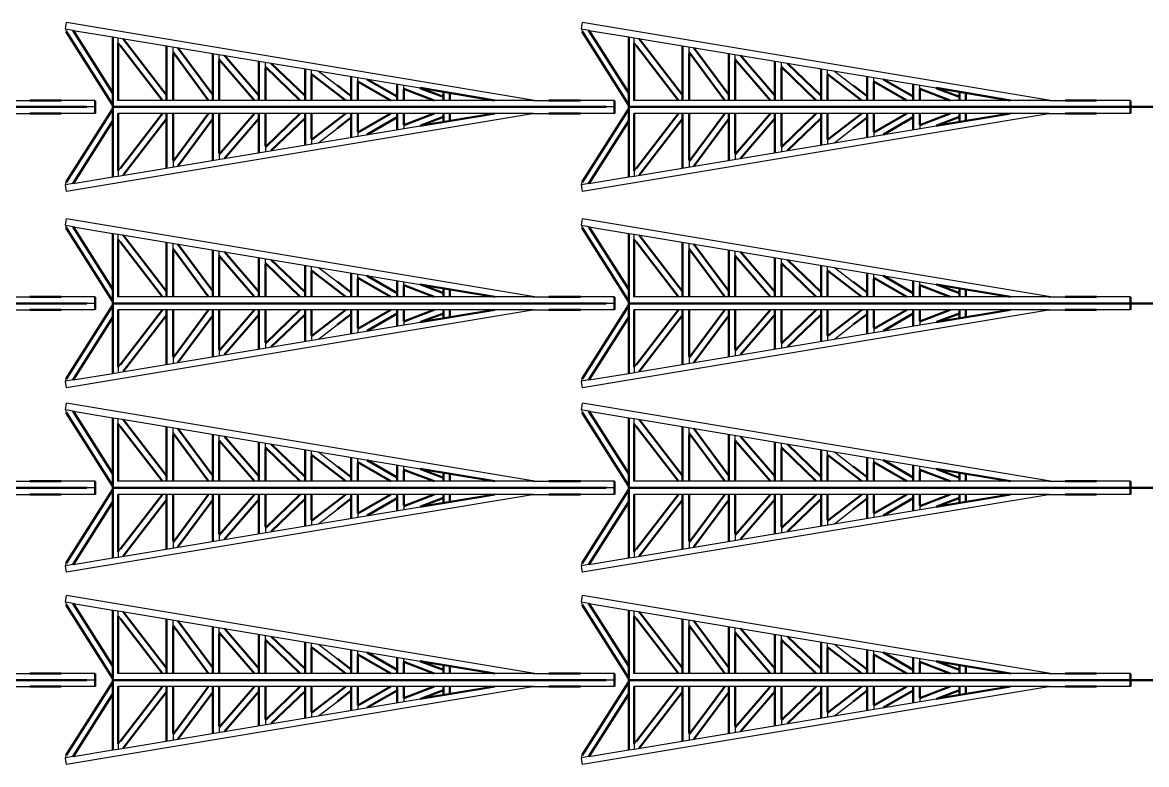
# Model space of a CAD drawing. Header units: centimetres. Extents: x 101 to 201, y 97 to 167.
# Drawn here: x 123.1 to 134.88, y 132.76 to 140.54 of the extents above; entities that cross this region are included whole.
import ezdxf

# ---------------------------------------------------------------- set-up
doc = ezdxf.new("R2010")
doc.units = ezdxf.units.CM
doc.layers.add('corte', color=1, linetype='Continuous')
doc.layers.add('grabado', color=5, linetype='Continuous')

msp = doc.modelspace()

# ---------------------------------------------------------------- linework, layer by layer
at = {"layer": 'corte'}
for p, q in [((123.546, 140.47), (123.557, 140.538)), ((128.462, 139.721), (123.557, 140.538)), ((128.954, 140.47), (128.965, 140.538)), ((133.869, 139.721), (128.965, 140.538)), ((123.546, 140.47), (123.553, 140.442)), ((123.547, 140.468), (123.547, 140.468)), ((128.954, 140.47), (128.96, 140.442)), ((128.954, 140.468), (128.954, 140.468)), ((123.003, 139.721), (123.172, 139.721)), ((123.858, 139.721), (123.501, 139.721)), ((123.858, 139.718), (123.858, 139.721)), ((125.528, 139.721), (125.517, 139.721)), ((125.642, 139.721), (125.639, 139.721)), ((128.445, 139.721), (128.614, 139.721)), ((129.3, 139.721), (128.943, 139.721)), ((129.3, 139.718), (129.3, 139.721)), ((130.936, 139.721), (130.924, 139.721)), ((131.05, 139.721), (131.047, 139.721)), ((133.852, 139.721), (134.022, 139.721)), ((134.707, 139.721), (134.35, 139.721)), ((134.707, 139.718), (134.707, 139.721)), ((123.858, 139.652), (123.77, 139.652)), ((123.858, 139.655), (123.858, 139.649)), ((124.043, 139.67), (124.043, 139.675)), ((124.043, 139.634), (124.043, 139.629)), ((129.3, 139.652), (129.212, 139.652)), ((129.3, 139.655), (129.3, 139.649)), ((129.45, 139.67), (129.45, 139.675)), ((129.45, 139.634), (129.45, 139.629)), ((134.707, 139.652), (134.619, 139.652)), ((134.707, 139.655), (134.707, 139.649)), ((123.003, 139.583), (123.172, 139.583)), ((123.858, 139.583), (123.501, 139.583)), ((128.462, 139.583), (123.557, 138.766)), ((123.858, 139.586), (123.858, 139.583)), ((125.528, 139.583), (125.517, 139.583)), ((125.642, 139.583), (125.639, 139.583)), ((128.445, 139.583), (128.614, 139.583)), ((129.3, 139.583), (128.943, 139.583)), ((133.869, 139.583), (128.965, 138.766)), ((129.3, 139.586), (129.3, 139.583)), ((130.936, 139.583), (130.924, 139.583)), ((131.05, 139.583), (131.047, 139.583)), ((133.852, 139.583), (134.022, 139.583)), ((134.707, 139.583), (134.35, 139.583)), ((134.707, 139.586), (134.707, 139.583)), ((123.546, 138.834), (123.553, 138.862)), ((123.557, 138.766), (123.546, 138.834)), ((123.547, 138.836), (123.547, 138.836)), ((128.954, 138.834), (128.96, 138.862)), ((128.954, 138.836), (128.954, 138.836)), ((128.965, 138.766), (128.954, 138.834)), ((123.546, 138.411), (123.557, 138.479)), ((123.547, 138.409), (123.547, 138.409)), ((123.547, 138.409), (123.553, 138.383)), ((128.462, 137.662), (123.557, 138.479)), ((128.954, 138.411), (128.965, 138.479)), ((128.954, 138.409), (128.954, 138.409)), ((128.954, 138.409), (128.96, 138.383)), ((133.869, 137.662), (128.965, 138.479)), ((123.003, 137.662), (123.172, 137.662)), ((123.858, 137.662), (123.501, 137.662)), ((123.858, 137.593), (123.77, 137.593)), ((123.858, 137.659), (123.858, 137.662)), ((123.858, 137.596), (123.858, 137.59)), ((124.043, 137.611), (124.043, 137.616)), ((125.528, 137.662), (125.517, 137.662)), ((125.642, 137.662), (125.639, 137.662)), ((128.445, 137.662), (128.614, 137.662)), ((129.3, 137.662), (128.943, 137.662)), ((129.3, 137.593), (129.212, 137.593)), ((129.3, 137.659), (129.3, 137.662)), ((129.3, 137.596), (129.3, 137.59)), ((129.45, 137.611), (129.45, 137.616)), ((130.936, 137.662), (130.924, 137.662)), ((131.05, 137.662), (131.047, 137.662)), ((133.852, 137.662), (134.022, 137.662)), ((134.707, 137.662), (134.35, 137.662)), ((134.707, 137.593), (134.619, 137.593)), ((134.707, 137.659), (134.707, 137.662)), ((134.707, 137.596), (134.707, 137.59)), ((123.003, 137.525), (123.172, 137.525)), ((123.858, 137.525), (123.501, 137.525)), ((128.462, 137.525), (123.557, 136.707)), ((123.858, 137.527), (123.858, 137.525)), ((124.043, 137.575), (124.043, 137.57)), ((125.528, 137.525), (125.517, 137.525)), ((125.642, 137.525), (125.639, 137.525)), ((128.445, 137.525), (128.614, 137.525)), ((129.3, 137.525), (128.943, 137.525)), ((133.869, 137.525), (128.965, 136.707)), ((129.3, 137.527), (129.3, 137.525)), ((129.45, 137.575), (129.45, 137.57)), ((130.936, 137.525), (130.924, 137.525)), ((131.05, 137.525), (131.047, 137.525)), ((133.852, 137.525), (134.022, 137.525)), ((134.707, 137.525), (134.35, 137.525)), ((134.707, 137.527), (134.707, 137.525)), ((123.546, 136.775), (123.553, 136.803)), ((123.557, 136.707), (123.546, 136.775)), ((123.547, 136.777), (123.547, 136.777)), ((128.954, 136.775), (128.96, 136.803)), ((128.954, 136.777), (128.954, 136.777)), ((128.965, 136.707), (128.954, 136.775)), ((123.546, 136.477), (123.557, 136.545)), ((128.462, 135.727), (123.557, 136.545)), ((128.954, 136.477), (128.965, 136.545)), ((133.869, 135.727), (128.965, 136.545)), ((123.546, 136.477), (123.547, 136.475)), ((123.547, 136.475), (123.547, 136.475)), ((123.547, 136.475), (123.553, 136.448)), ((128.954, 136.477), (128.954, 136.475)), ((128.954, 136.475), (128.954, 136.475)), ((128.954, 136.475), (128.96, 136.448)), ((123.003, 135.727), (123.172, 135.727)), ((123.858, 135.727), (123.501, 135.727)), ((123.858, 135.724), (123.858, 135.727)), ((125.528, 135.727), (125.517, 135.727)), ((125.642, 135.727), (125.639, 135.727)), ((128.445, 135.727), (128.614, 135.727)), ((129.3, 135.727), (128.943, 135.727)), ((129.3, 135.724), (129.3, 135.727)), ((130.936, 135.727), (130.924, 135.727)), ((131.05, 135.727), (131.047, 135.727)), ((133.852, 135.727), (134.022, 135.727)), ((134.707, 135.727), (134.35, 135.727)), ((134.707, 135.724), (134.707, 135.727)), ((123.003, 135.59), (123.172, 135.59)), ((123.858, 135.59), (123.501, 135.59)), ((128.462, 135.59), (123.557, 134.773)), ((123.858, 135.659), (123.77, 135.659)), ((123.858, 135.662), (123.858, 135.656)), ((123.858, 135.593), (123.858, 135.59)), ((124.043, 135.677), (124.043, 135.682)), ((124.043, 135.641), (124.043, 135.636)), ((125.528, 135.59), (125.517, 135.59)), ((125.642, 135.59), (125.639, 135.59)), ((128.445, 135.59), (128.614, 135.59)), ((129.3, 135.59), (128.943, 135.59)), ((133.869, 135.59), (128.965, 134.773)), ((129.3, 135.659), (129.212, 135.659)), ((129.3, 135.662), (129.3, 135.656)), ((129.3, 135.593), (129.3, 135.59)), ((129.45, 135.677), (129.45, 135.682)), ((129.45, 135.641), (129.45, 135.636)), ((130.936, 135.59), (130.924, 135.59)), ((131.05, 135.59), (131.047, 135.59)), ((133.852, 135.59), (134.022, 135.59)), ((134.707, 135.59), (134.35, 135.59)), ((134.707, 135.659), (134.619, 135.659)), ((134.707, 135.662), (134.707, 135.656)), ((134.707, 135.593), (134.707, 135.59)), ((123.557, 134.773), (123.546, 134.84)), ((123.547, 134.842), (123.553, 134.869)), ((123.547, 134.842), (123.547, 134.842)), ((128.954, 134.842), (128.96, 134.869)), ((128.954, 134.842), (128.954, 134.842)), ((128.965, 134.773), (128.954, 134.84)), ((123.546, 134.462), (123.557, 134.529)), ((128.462, 133.712), (123.557, 134.529)), ((128.954, 134.462), (128.965, 134.529)), ((133.869, 133.712), (128.965, 134.529)), ((123.547, 134.46), (123.547, 134.46)), ((123.547, 134.46), (123.553, 134.433)), ((128.954, 134.46), (128.954, 134.46)), ((128.954, 134.46), (128.96, 134.433)), ((123.003, 133.712), (123.172, 133.712)), ((123.858, 133.712), (123.501, 133.712)), ((123.858, 133.709), (123.858, 133.712)), ((125.528, 133.712), (125.517, 133.712)), ((125.642, 133.712), (125.639, 133.712)), ((128.445, 133.712), (128.614, 133.712)), ((129.3, 133.712), (128.943, 133.712)), ((129.3, 133.709), (129.3, 133.712)), ((130.936, 133.712), (130.924, 133.712)), ((131.05, 133.712), (131.047, 133.712)), ((133.852, 133.712), (134.022, 133.712)), ((134.707, 133.712), (134.35, 133.712)), ((134.707, 133.709), (134.707, 133.712)), ((123.858, 133.643), (123.77, 133.643)), ((123.858, 133.646), (123.858, 133.641)), ((124.043, 133.661), (124.043, 133.667)), ((124.043, 133.625), (124.043, 133.62)), ((129.3, 133.643), (129.212, 133.643)), ((129.3, 133.646), (129.3, 133.641)), ((129.45, 133.661), (129.45, 133.667)), ((129.45, 133.625), (129.45, 133.62)), ((134.707, 133.643), (134.619, 133.643)), ((134.707, 133.646), (134.707, 133.641)), ((123.003, 133.575), (123.172, 133.575)), ((123.858, 133.575), (123.501, 133.575)), ((128.462, 133.575), (123.557, 132.757)), ((123.858, 133.578), (123.858, 133.575)), ((125.528, 133.575), (125.517, 133.575)), ((125.642, 133.575), (125.639, 133.575)), ((128.445, 133.575), (128.614, 133.575)), ((129.3, 133.575), (128.943, 133.575)), ((133.869, 133.575), (128.965, 132.757)), ((129.3, 133.578), (129.3, 133.575)), ((130.936, 133.575), (130.924, 133.575)), ((131.05, 133.575), (131.047, 133.575)), ((133.852, 133.575), (134.022, 133.575)), ((134.707, 133.575), (134.35, 133.575)), ((134.707, 133.578), (134.707, 133.575)), ((123.557, 132.757), (123.546, 132.825)), ((123.547, 132.827), (123.553, 132.854)), ((123.547, 132.827), (123.547, 132.827)), ((128.954, 132.827), (128.96, 132.854)), ((128.954, 132.827), (128.954, 132.827)), ((128.965, 132.757), (128.954, 132.825))]:
    msp.add_line(p, q, dxfattribs=at)
at = {"layer": 'corte', "lineweight": 50}
for p, q in [((123.553, 140.442), (124.043, 139.67)), ((128.96, 140.442), (129.45, 139.67)), ((123.172, 139.721), (123.501, 139.721)), ((123.858, 139.586), (123.858, 139.718)), ((128.614, 139.721), (128.943, 139.721)), ((129.3, 139.586), (129.3, 139.718)), ((134.022, 139.721), (134.35, 139.721)), ((134.707, 139.586), (134.707, 139.718)), ((118.601, 139.652), (123.77, 139.652)), ((123.553, 138.862), (124.043, 139.634)), ((124.043, 139.67), (124.043, 139.634)), ((124.043, 139.652), (129.212, 139.652)), ((128.96, 138.862), (129.45, 139.634)), ((129.45, 139.67), (129.45, 139.634)), ((129.45, 139.652), (135.642, 139.652)), ((123.172, 139.583), (123.501, 139.583)), ((128.614, 139.583), (128.943, 139.583)), ((134.022, 139.583), (134.35, 139.583)), ((123.553, 138.383), (124.043, 137.611)), ((128.96, 138.383), (129.45, 137.611)), ((118.601, 137.593), (123.77, 137.593)), ((123.172, 137.662), (123.501, 137.662)), ((123.858, 137.659), (123.858, 137.596)), ((123.858, 137.527), (123.858, 137.59)), ((124.043, 137.611), (124.043, 137.575)), ((124.043, 137.593), (129.212, 137.593)), ((128.614, 137.662), (128.943, 137.662)), ((129.3, 137.659), (129.3, 137.596)), ((129.3, 137.527), (129.3, 137.59)), ((129.45, 137.611), (129.45, 137.575)), ((129.45, 137.593), (135.642, 137.593)), ((134.022, 137.662), (134.35, 137.662)), ((134.707, 137.659), (134.707, 137.596)), ((134.707, 137.527), (134.707, 137.59)), ((123.172, 137.525), (123.501, 137.525)), ((123.553, 136.803), (124.043, 137.575)), ((128.614, 137.525), (128.943, 137.525)), ((128.96, 136.803), (129.45, 137.575)), ((134.022, 137.525), (134.35, 137.525)), ((123.553, 136.448), (124.043, 135.677)), ((128.96, 136.448), (129.45, 135.677)), ((123.172, 135.727), (123.501, 135.727)), ((123.858, 135.593), (123.858, 135.724)), ((128.614, 135.727), (128.943, 135.727)), ((129.3, 135.593), (129.3, 135.724)), ((134.022, 135.727), (134.35, 135.727)), ((134.707, 135.593), (134.707, 135.724)), ((118.601, 135.659), (123.77, 135.659)), ((123.172, 135.59), (123.501, 135.59)), ((123.553, 134.869), (124.043, 135.641)), ((124.043, 135.677), (124.043, 135.641)), ((124.043, 135.659), (129.212, 135.659)), ((128.614, 135.59), (128.943, 135.59)), ((128.96, 134.869), (129.45, 135.641)), ((129.45, 135.677), (129.45, 135.641)), ((129.45, 135.659), (135.642, 135.659)), ((134.022, 135.59), (134.35, 135.59)), ((123.553, 134.433), (124.043, 133.661)), ((128.96, 134.433), (129.45, 133.661)), ((123.172, 133.712), (123.501, 133.712)), ((123.858, 133.709), (123.858, 133.646)), ((128.614, 133.712), (128.943, 133.712)), ((129.3, 133.709), (129.3, 133.646)), ((134.022, 133.712), (134.35, 133.712)), ((134.707, 133.709), (134.707, 133.646)), ((118.601, 133.643), (123.77, 133.643)), ((123.553, 132.854), (124.043, 133.625)), ((123.858, 133.578), (123.858, 133.641)), ((124.043, 133.661), (124.043, 133.625)), ((124.043, 133.643), (129.212, 133.643)), ((128.96, 132.854), (129.45, 133.625)), ((129.3, 133.578), (129.3, 133.641)), ((129.45, 133.661), (129.45, 133.625)), ((129.45, 133.643), (135.642, 133.643)), ((134.707, 133.578), (134.707, 133.641)), ((123.172, 133.575), (123.501, 133.575)), ((128.614, 133.575), (128.943, 133.575)), ((134.022, 133.575), (134.35, 133.575))]:
    msp.add_line(p, q, dxfattribs=at)
at = {"layer": 'grabado'}
for p, q in [((123.626, 140.455), (123.547, 140.468)), ((123.626, 140.455), (124.043, 140.386)), ((129.033, 140.455), (128.954, 140.468)), ((129.033, 140.455), (129.45, 140.386)), ((124.043, 140.386), (124.1, 140.378)), ((124.1, 140.322), (124.1, 140.378)), ((124.1, 140.378), (127.263, 139.851)), ((124.1, 140.322), (124.123, 140.293)), ((124.15, 140.37), (124.152, 140.368)), ((129.45, 140.386), (129.507, 140.378)), ((129.507, 140.322), (129.507, 140.378)), ((129.507, 140.378), (132.67, 139.851)), ((129.507, 140.322), (129.53, 140.293)), ((129.557, 140.37), (129.559, 140.368)), ((124.606, 140.292), (124.606, 140.294)), ((124.675, 140.209), (124.675, 140.282)), ((124.723, 140.274), (124.725, 140.272)), ((125.09, 140.211), (125.09, 140.213)), ((125.158, 140.136), (125.158, 140.202)), ((125.211, 140.193), (125.213, 140.191)), ((130.014, 140.292), (130.014, 140.294)), ((130.082, 140.209), (130.082, 140.282)), ((130.131, 140.274), (130.133, 140.272)), ((130.497, 140.211), (130.497, 140.213)), ((130.566, 140.136), (130.566, 140.202)), ((130.619, 140.193), (130.621, 140.191)), ((125.573, 140.131), (125.573, 140.132)), ((125.642, 140.062), (125.642, 140.121)), ((125.702, 140.111), (125.704, 140.109)), ((130.981, 140.131), (130.981, 140.132)), ((131.05, 140.062), (131.05, 140.121)), ((131.109, 140.111), (131.112, 140.109)), ((126.057, 140.05), (126.057, 140.052)), ((126.126, 139.988), (126.126, 140.04)), ((126.197, 140.028), (126.396, 139.876)), ((126.541, 139.969), (126.541, 139.971)), ((126.609, 139.914), (126.609, 139.96)), ((126.706, 139.944), (126.71, 139.941)), ((131.465, 140.05), (131.465, 140.052)), ((131.533, 139.988), (131.533, 140.04)), ((131.605, 140.028), (131.803, 139.876)), ((131.948, 139.969), (131.948, 139.971)), ((132.017, 139.914), (132.017, 139.96)), ((132.113, 139.944), (132.118, 139.941)), ((127.024, 139.889), (127.024, 139.891)), ((127.093, 139.838), (127.093, 139.879)), ((127.263, 139.851), (127.272, 139.847)), ((132.432, 139.889), (132.432, 139.891)), ((132.5, 139.838), (132.5, 139.879)), ((132.67, 139.851), (132.679, 139.847)), ((124.1, 139.718), (124.1, 139.721)), ((125.517, 139.721), (124.1, 139.721)), ((128.445, 139.721), (125.528, 139.721)), ((129.507, 139.718), (129.507, 139.721)), ((130.924, 139.721), (129.507, 139.721)), ((133.852, 139.721), (130.936, 139.721)), ((124.1, 139.586), (124.1, 139.583)), ((125.517, 139.583), (124.1, 139.583)), ((128.445, 139.583), (125.528, 139.583)), ((129.507, 139.586), (129.507, 139.583)), ((130.924, 139.583), (129.507, 139.583)), ((133.852, 139.583), (130.936, 139.583)), ((124.1, 138.926), (127.263, 139.453)), ((126.197, 139.276), (126.396, 139.428)), ((126.609, 139.39), (126.609, 139.344)), ((126.706, 139.36), (126.71, 139.363)), ((127.024, 139.415), (127.024, 139.413)), ((127.093, 139.466), (127.093, 139.425)), ((127.263, 139.453), (127.272, 139.457)), ((129.507, 138.926), (132.67, 139.453)), ((131.605, 139.276), (131.803, 139.428)), ((132.017, 139.39), (132.017, 139.344)), ((132.113, 139.36), (132.118, 139.363)), ((132.432, 139.415), (132.432, 139.413)), ((132.5, 139.466), (132.5, 139.425)), ((132.67, 139.453), (132.679, 139.457)), ((125.642, 139.242), (125.642, 139.183)), ((126.057, 139.254), (126.057, 139.252)), ((126.126, 139.316), (126.126, 139.264)), ((126.541, 139.335), (126.541, 139.333)), ((131.05, 139.242), (131.05, 139.183)), ((131.465, 139.254), (131.465, 139.252)), ((131.533, 139.316), (131.533, 139.264)), ((131.948, 139.335), (131.948, 139.333)), ((125.158, 139.168), (125.158, 139.102)), ((125.573, 139.173), (125.573, 139.172)), ((125.702, 139.193), (125.704, 139.195)), ((130.566, 139.168), (130.566, 139.102)), ((130.981, 139.173), (130.981, 139.172)), ((131.109, 139.193), (131.112, 139.195)), ((124.1, 138.982), (124.123, 139.011)), ((124.606, 139.012), (124.606, 139.01)), ((124.675, 139.095), (124.675, 139.022)), ((124.723, 139.03), (124.725, 139.032)), ((125.09, 139.093), (125.09, 139.091)), ((125.211, 139.111), (125.213, 139.113)), ((129.507, 138.982), (129.53, 139.011)), ((130.014, 139.012), (130.014, 139.01)), ((130.082, 139.095), (130.082, 139.022)), ((130.131, 139.03), (130.133, 139.032)), ((130.497, 139.093), (130.497, 139.091)), ((130.619, 139.111), (130.621, 139.113)), ((123.626, 138.849), (124.043, 138.918)), ((124.043, 138.918), (124.1, 138.926)), ((124.1, 138.982), (124.1, 138.926)), ((124.15, 138.934), (124.152, 138.936)), ((129.033, 138.849), (129.45, 138.918)), ((129.45, 138.918), (129.507, 138.926)), ((129.507, 138.982), (129.507, 138.926)), ((129.557, 138.934), (129.559, 138.936)), ((123.626, 138.849), (123.547, 138.836)), ((129.033, 138.849), (128.954, 138.836)), ((123.626, 138.396), (123.547, 138.409)), ((129.033, 138.396), (128.954, 138.409)), ((123.626, 138.396), (124.043, 138.327)), ((124.043, 138.327), (124.1, 138.319)), ((124.1, 138.264), (124.1, 138.319)), ((124.1, 138.319), (127.263, 137.792)), ((124.15, 138.311), (124.152, 138.309)), ((129.033, 138.396), (129.45, 138.327)), ((129.45, 138.327), (129.507, 138.319)), ((129.507, 138.264), (129.507, 138.319)), ((129.507, 138.319), (132.67, 137.792)), ((129.557, 138.311), (129.559, 138.309)), ((124.1, 138.264), (124.123, 138.234)), ((124.606, 138.233), (124.606, 138.235)), ((124.675, 138.15), (124.675, 138.223)), ((124.723, 138.215), (124.725, 138.213)), ((129.507, 138.264), (129.53, 138.234)), ((130.014, 138.233), (130.014, 138.235)), ((130.082, 138.15), (130.082, 138.223)), ((130.131, 138.215), (130.133, 138.213)), ((125.09, 138.152), (125.09, 138.154)), ((125.158, 138.077), (125.158, 138.143)), ((125.211, 138.134), (125.213, 138.132)), ((125.573, 138.072), (125.573, 138.074)), ((125.642, 138.003), (125.642, 138.062)), ((130.497, 138.152), (130.497, 138.154)), ((130.566, 138.077), (130.566, 138.143)), ((130.619, 138.134), (130.621, 138.132)), ((130.981, 138.072), (130.981, 138.074)), ((131.05, 138.003), (131.05, 138.062)), ((125.702, 138.052), (125.704, 138.05)), ((126.057, 137.991), (126.057, 137.993)), ((126.126, 137.929), (126.126, 137.982)), ((126.197, 137.97), (126.396, 137.817)), ((131.109, 138.052), (131.112, 138.05)), ((131.465, 137.991), (131.465, 137.993)), ((131.533, 137.929), (131.533, 137.982)), ((131.605, 137.97), (131.803, 137.817)), ((126.541, 137.91), (126.541, 137.912)), ((126.609, 137.855), (126.609, 137.901)), ((126.706, 137.885), (126.71, 137.882)), ((127.024, 137.83), (127.024, 137.832)), ((127.093, 137.779), (127.093, 137.82)), ((131.948, 137.91), (131.948, 137.912)), ((132.017, 137.855), (132.017, 137.901)), ((132.113, 137.885), (132.118, 137.882)), ((132.432, 137.83), (132.432, 137.832)), ((132.5, 137.779), (132.5, 137.82)), ((127.263, 137.792), (127.272, 137.789)), ((132.67, 137.792), (132.679, 137.789)), ((124.1, 137.659), (124.1, 137.662)), ((125.517, 137.662), (124.1, 137.662)), ((128.445, 137.662), (125.528, 137.662)), ((129.507, 137.659), (129.507, 137.662)), ((130.924, 137.662), (129.507, 137.662)), ((133.852, 137.662), (130.936, 137.662)), ((124.1, 137.527), (124.1, 137.525)), ((125.517, 137.525), (124.1, 137.525)), ((128.445, 137.525), (125.528, 137.525)), ((129.507, 137.527), (129.507, 137.525)), ((130.924, 137.525), (129.507, 137.525)), ((133.852, 137.525), (130.936, 137.525)), ((124.1, 136.867), (127.263, 137.394)), ((126.197, 137.217), (126.396, 137.37)), ((127.024, 137.356), (127.024, 137.354)), ((127.093, 137.407), (127.093, 137.366)), ((127.263, 137.394), (127.272, 137.398)), ((129.507, 136.867), (132.67, 137.394)), ((131.605, 137.217), (131.803, 137.37)), ((132.432, 137.356), (132.432, 137.354)), ((132.5, 137.407), (132.5, 137.366)), ((132.67, 137.394), (132.679, 137.398)), ((126.126, 137.257), (126.126, 137.205)), ((126.541, 137.276), (126.541, 137.274)), ((126.609, 137.331), (126.609, 137.285)), ((126.706, 137.301), (126.71, 137.304)), ((131.533, 137.257), (131.533, 137.205)), ((131.948, 137.276), (131.948, 137.274)), ((132.017, 137.331), (132.017, 137.285)), ((132.113, 137.301), (132.118, 137.304)), ((125.573, 137.115), (125.573, 137.113)), ((125.642, 137.183), (125.642, 137.124)), ((125.702, 137.134), (125.704, 137.136)), ((126.057, 137.195), (126.057, 137.193)), ((130.981, 137.115), (130.981, 137.113)), ((131.05, 137.183), (131.05, 137.124)), ((131.109, 137.134), (131.112, 137.136)), ((131.465, 137.195), (131.465, 137.193)), ((124.675, 137.036), (124.675, 136.963)), ((125.09, 137.034), (125.09, 137.032)), ((125.158, 137.109), (125.158, 137.044)), ((125.211, 137.052), (125.213, 137.055)), ((130.082, 137.036), (130.082, 136.963)), ((130.497, 137.034), (130.497, 137.032)), ((130.566, 137.109), (130.566, 137.044)), ((130.619, 137.052), (130.621, 137.055)), ((124.1, 136.923), (124.123, 136.952)), ((124.1, 136.923), (124.1, 136.867)), ((124.606, 136.953), (124.606, 136.952)), ((124.723, 136.971), (124.725, 136.973)), ((129.507, 136.923), (129.53, 136.952)), ((129.507, 136.923), (129.507, 136.867)), ((130.014, 136.953), (130.014, 136.952)), ((130.131, 136.971), (130.133, 136.973)), ((123.626, 136.79), (123.547, 136.777)), ((123.626, 136.79), (124.043, 136.859)), ((124.043, 136.859), (124.1, 136.867)), ((124.15, 136.875), (124.152, 136.878)), ((129.033, 136.79), (128.954, 136.777)), ((129.033, 136.79), (129.45, 136.859)), ((129.45, 136.859), (129.507, 136.867)), ((129.557, 136.875), (129.559, 136.878)), ((123.626, 136.462), (123.547, 136.475)), ((123.626, 136.462), (124.043, 136.392)), ((129.033, 136.462), (128.954, 136.475)), ((129.033, 136.462), (129.45, 136.392)), ((124.043, 136.392), (124.1, 136.385)), ((124.1, 136.329), (124.1, 136.385)), ((124.1, 136.385), (127.263, 135.858)), ((124.1, 136.329), (124.123, 136.299)), ((124.15, 136.376), (124.152, 136.374)), ((124.606, 136.298), (124.606, 136.3)), ((129.45, 136.392), (129.507, 136.385)), ((129.507, 136.329), (129.507, 136.385)), ((129.507, 136.385), (132.67, 135.858)), ((129.507, 136.329), (129.53, 136.299)), ((129.557, 136.376), (129.559, 136.374)), ((130.014, 136.298), (130.014, 136.3)), ((124.675, 136.216), (124.675, 136.289)), ((124.723, 136.281), (124.725, 136.279)), ((125.09, 136.218), (125.09, 136.22)), ((125.158, 136.143), (125.158, 136.208)), ((125.211, 136.2), (125.213, 136.197)), ((130.082, 136.216), (130.082, 136.289)), ((130.131, 136.281), (130.133, 136.279)), ((130.497, 136.218), (130.497, 136.22)), ((130.566, 136.143), (130.566, 136.208)), ((130.619, 136.2), (130.621, 136.197)), ((125.573, 136.137), (125.573, 136.139)), ((125.642, 136.069), (125.642, 136.128)), ((125.702, 136.118), (125.704, 136.115)), ((126.057, 136.057), (126.057, 136.059)), ((130.981, 136.137), (130.981, 136.139)), ((131.05, 136.069), (131.05, 136.128)), ((131.109, 136.118), (131.112, 136.115)), ((131.465, 136.057), (131.465, 136.059)), ((126.126, 135.995), (126.126, 136.047)), ((126.197, 136.035), (126.396, 135.882)), ((126.541, 135.976), (126.541, 135.978)), ((126.609, 135.92), (126.609, 135.967)), ((126.706, 135.95), (126.71, 135.948)), ((131.533, 135.995), (131.533, 136.047)), ((131.605, 136.035), (131.803, 135.882)), ((131.948, 135.976), (131.948, 135.978)), ((132.017, 135.92), (132.017, 135.967)), ((132.113, 135.95), (132.118, 135.948)), ((127.024, 135.895), (127.024, 135.897)), ((127.093, 135.845), (127.093, 135.886)), ((127.263, 135.858), (127.272, 135.854)), ((132.432, 135.895), (132.432, 135.897)), ((132.5, 135.845), (132.5, 135.886)), ((132.67, 135.858), (132.679, 135.854)), ((124.1, 135.724), (124.1, 135.727)), ((125.517, 135.727), (124.1, 135.727)), ((128.445, 135.727), (125.528, 135.727)), ((129.507, 135.724), (129.507, 135.727)), ((130.924, 135.727), (129.507, 135.727)), ((133.852, 135.727), (130.936, 135.727)), ((124.1, 135.593), (124.1, 135.59)), ((125.517, 135.59), (124.1, 135.59)), ((128.445, 135.59), (125.528, 135.59)), ((129.507, 135.593), (129.507, 135.59)), ((130.924, 135.59), (129.507, 135.59)), ((133.852, 135.59), (130.936, 135.59)), ((127.093, 135.473), (127.093, 135.431)), ((132.5, 135.473), (132.5, 135.431)), ((124.1, 134.933), (127.263, 135.46)), ((126.197, 135.282), (126.396, 135.435)), ((126.609, 135.397), (126.609, 135.351)), ((126.706, 135.367), (126.71, 135.37)), ((127.024, 135.422), (127.024, 135.42)), ((127.263, 135.46), (127.272, 135.463)), ((129.507, 134.933), (132.67, 135.46)), ((131.605, 135.282), (131.803, 135.435)), ((132.017, 135.397), (132.017, 135.351)), ((132.113, 135.367), (132.118, 135.37)), ((132.432, 135.422), (132.432, 135.42)), ((132.67, 135.46), (132.679, 135.463)), ((125.642, 135.248), (125.642, 135.19)), ((126.057, 135.261), (126.057, 135.259)), ((126.126, 135.322), (126.126, 135.27)), ((126.541, 135.341), (126.541, 135.339)), ((131.05, 135.248), (131.05, 135.19)), ((131.465, 135.261), (131.465, 135.259)), ((131.533, 135.322), (131.533, 135.27)), ((131.948, 135.341), (131.948, 135.339)), ((125.158, 135.175), (125.158, 135.109)), ((125.211, 135.118), (125.213, 135.12)), ((125.573, 135.18), (125.573, 135.178)), ((125.702, 135.2), (125.704, 135.202)), ((130.566, 135.175), (130.566, 135.109)), ((130.619, 135.118), (130.621, 135.12)), ((130.981, 135.18), (130.981, 135.178)), ((131.109, 135.2), (131.112, 135.202)), ((124.1, 134.988), (124.123, 135.018)), ((124.606, 135.019), (124.606, 135.017)), ((124.675, 135.102), (124.675, 135.029)), ((124.723, 135.037), (124.725, 135.039)), ((125.09, 135.1), (125.09, 135.098)), ((129.507, 134.988), (129.53, 135.018)), ((130.014, 135.019), (130.014, 135.017)), ((130.082, 135.102), (130.082, 135.029)), ((130.131, 135.037), (130.133, 135.039)), ((130.497, 135.1), (130.497, 135.098)), ((123.626, 134.856), (124.043, 134.925)), ((124.043, 134.925), (124.1, 134.933)), ((124.1, 134.988), (124.1, 134.933)), ((124.15, 134.941), (124.152, 134.943)), ((129.033, 134.856), (129.45, 134.925)), ((129.45, 134.925), (129.507, 134.933)), ((129.507, 134.988), (129.507, 134.933)), ((129.557, 134.941), (129.559, 134.943)), ((123.626, 134.856), (123.547, 134.842)), ((129.033, 134.856), (128.954, 134.842)), ((123.626, 134.447), (123.547, 134.46)), ((123.626, 134.447), (124.043, 134.377)), ((129.033, 134.447), (128.954, 134.46)), ((129.033, 134.447), (129.45, 134.377)), ((124.043, 134.377), (124.1, 134.369)), ((124.1, 134.314), (124.1, 134.369)), ((124.1, 134.369), (127.263, 133.842)), ((124.1, 134.314), (124.123, 134.284)), ((124.15, 134.361), (124.152, 134.359)), ((129.45, 134.377), (129.507, 134.369)), ((129.507, 134.314), (129.507, 134.369)), ((129.507, 134.369), (132.67, 133.842)), ((129.507, 134.314), (129.53, 134.284)), ((129.557, 134.361), (129.559, 134.359)), ((124.606, 134.283), (124.606, 134.285)), ((124.675, 134.2), (124.675, 134.274)), ((124.723, 134.266), (124.725, 134.263)), ((125.09, 134.203), (125.09, 134.204)), ((125.158, 134.127), (125.158, 134.193)), ((125.211, 134.184), (125.213, 134.182)), ((130.014, 134.283), (130.014, 134.285)), ((130.082, 134.2), (130.082, 134.274)), ((130.131, 134.266), (130.133, 134.263)), ((130.497, 134.203), (130.497, 134.204)), ((130.566, 134.127), (130.566, 134.193)), ((130.619, 134.184), (130.621, 134.182)), ((125.573, 134.122), (125.573, 134.124)), ((125.642, 134.054), (125.642, 134.112)), ((125.702, 134.102), (125.704, 134.1)), ((130.981, 134.122), (130.981, 134.124)), ((131.05, 134.054), (131.05, 134.112)), ((131.109, 134.102), (131.112, 134.1)), ((126.057, 134.041), (126.057, 134.043)), ((126.126, 133.98), (126.126, 134.032)), ((126.197, 134.02), (126.396, 133.867)), ((126.541, 133.961), (126.541, 133.963)), ((126.609, 133.905), (126.609, 133.951)), ((126.706, 133.935), (126.71, 133.932)), ((131.465, 134.041), (131.465, 134.043)), ((131.533, 133.98), (131.533, 134.032)), ((131.605, 134.02), (131.803, 133.867)), ((131.948, 133.961), (131.948, 133.963)), ((132.017, 133.905), (132.017, 133.951)), ((132.113, 133.935), (132.118, 133.932)), ((127.024, 133.88), (127.024, 133.882)), ((127.093, 133.83), (127.093, 133.871)), ((127.263, 133.842), (127.272, 133.839)), ((132.432, 133.88), (132.432, 133.882)), ((132.5, 133.83), (132.5, 133.871)), ((132.67, 133.842), (132.679, 133.839)), ((124.1, 133.709), (124.1, 133.712)), ((125.517, 133.712), (124.1, 133.712)), ((128.445, 133.712), (125.528, 133.712)), ((129.507, 133.709), (129.507, 133.712)), ((130.924, 133.712), (129.507, 133.712)), ((133.852, 133.712), (130.936, 133.712)), ((124.1, 133.578), (124.1, 133.575)), ((125.517, 133.575), (124.1, 133.575)), ((128.445, 133.575), (125.528, 133.575)), ((129.507, 133.578), (129.507, 133.575)), ((130.924, 133.575), (129.507, 133.575)), ((133.852, 133.575), (130.936, 133.575)), ((124.1, 132.917), (127.263, 133.445)), ((126.197, 133.267), (126.396, 133.42)), ((126.609, 133.382), (126.609, 133.336)), ((126.706, 133.352), (126.71, 133.354)), ((127.024, 133.407), (127.024, 133.405)), ((127.093, 133.457), (127.093, 133.416)), ((127.263, 133.445), (127.272, 133.448)), ((129.507, 132.917), (132.67, 133.445)), ((131.605, 133.267), (131.803, 133.42)), ((132.017, 133.382), (132.017, 133.336)), ((132.113, 133.352), (132.118, 133.354)), ((132.432, 133.407), (132.432, 133.405)), ((132.5, 133.457), (132.5, 133.416)), ((132.67, 133.445), (132.679, 133.448)), ((125.642, 133.233), (125.642, 133.174)), ((126.057, 133.245), (126.057, 133.244)), ((126.126, 133.307), (126.126, 133.255)), ((126.541, 133.326), (126.541, 133.324)), ((131.05, 133.233), (131.05, 133.174)), ((131.465, 133.245), (131.465, 133.244)), ((131.533, 133.307), (131.533, 133.255)), ((131.948, 133.326), (131.948, 133.324)), ((125.158, 133.16), (125.158, 133.094)), ((125.573, 133.165), (125.573, 133.163)), ((125.702, 133.184), (125.704, 133.187)), ((130.566, 133.16), (130.566, 133.094)), ((130.981, 133.165), (130.981, 133.163)), ((131.109, 133.184), (131.112, 133.187)), ((124.1, 132.973), (124.123, 133.003)), ((124.606, 133.004), (124.606, 133.002)), ((124.675, 133.086), (124.675, 133.013)), ((124.723, 133.021), (124.725, 133.023)), ((125.09, 133.084), (125.09, 133.082)), ((125.211, 133.103), (125.213, 133.105)), ((129.507, 132.973), (129.53, 133.003)), ((130.014, 133.004), (130.014, 133.002)), ((130.082, 133.086), (130.082, 133.013)), ((130.131, 133.021), (130.133, 133.023)), ((130.497, 133.084), (130.497, 133.082)), ((130.619, 133.103), (130.621, 133.105)), ((123.626, 132.84), (124.043, 132.91)), ((124.043, 132.91), (124.1, 132.917)), ((124.1, 132.973), (124.1, 132.917)), ((124.15, 132.926), (124.152, 132.928)), ((129.033, 132.84), (129.45, 132.91)), ((129.45, 132.91), (129.507, 132.917)), ((129.507, 132.973), (129.507, 132.917)), ((129.557, 132.926), (129.559, 132.928)), ((123.626, 132.84), (123.547, 132.827)), ((129.033, 132.84), (128.954, 132.827))]:
    msp.add_line(p, q, dxfattribs=at)
at = {"layer": 'grabado', "lineweight": 50}
for p, q in [((123.626, 140.455), (124.043, 139.798)), ((129.033, 140.455), (129.45, 139.798)), ((124.043, 139.675), (124.043, 140.386)), ((124.1, 139.721), (124.1, 140.322)), ((124.152, 140.368), (124.606, 139.777)), ((129.45, 139.675), (129.45, 140.386)), ((129.507, 139.721), (129.507, 140.322)), ((129.559, 140.368), (130.014, 139.777)), ((124.123, 140.293), (124.563, 139.721)), ((124.606, 140.292), (124.606, 139.721)), ((124.675, 140.225), (125.047, 139.721)), ((124.675, 139.721), (124.675, 140.209)), ((124.725, 140.272), (125.09, 139.778)), ((125.09, 140.211), (125.09, 139.721)), ((125.213, 140.191), (125.573, 139.773)), ((129.53, 140.293), (129.971, 139.721)), ((130.014, 140.292), (130.014, 139.721)), ((130.082, 140.225), (130.455, 139.721)), ((130.082, 139.721), (130.082, 140.209)), ((130.133, 140.272), (130.497, 139.778)), ((130.497, 140.211), (130.497, 139.721)), ((130.621, 140.191), (130.981, 139.773)), ((125.158, 140.149), (125.528, 139.721)), ((125.158, 139.721), (125.158, 140.136)), ((125.573, 140.131), (125.573, 139.721)), ((125.642, 140.073), (126.008, 139.721)), ((125.642, 139.721), (125.642, 140.062)), ((125.704, 140.109), (126.057, 139.768)), ((130.566, 140.149), (130.936, 139.721)), ((130.566, 139.721), (130.566, 140.136)), ((130.981, 140.131), (130.981, 139.721)), ((131.05, 140.073), (131.415, 139.721)), ((131.05, 139.721), (131.05, 140.062)), ((131.112, 140.109), (131.465, 139.768)), ((126.057, 140.05), (126.057, 139.721)), ((126.126, 139.997), (126.484, 139.721)), ((126.126, 139.721), (126.126, 139.988)), ((126.541, 139.969), (126.541, 139.721)), ((126.71, 139.941), (127.024, 139.76)), ((131.465, 140.05), (131.465, 139.721)), ((131.533, 139.997), (131.892, 139.721)), ((131.533, 139.721), (131.533, 139.988)), ((131.948, 139.969), (131.948, 139.721)), ((132.118, 139.941), (132.432, 139.76)), ((126.396, 139.876), (126.541, 139.764)), ((126.609, 139.92), (126.955, 139.721)), ((126.609, 139.721), (126.609, 139.914)), ((127.024, 139.889), (127.024, 139.721)), ((127.093, 139.843), (127.412, 139.721)), ((127.093, 139.721), (127.093, 139.838)), ((127.263, 139.851), (128.045, 139.721)), ((127.272, 139.847), (127.508, 139.757)), ((131.803, 139.876), (131.948, 139.764)), ((132.017, 139.92), (132.363, 139.721)), ((132.017, 139.721), (132.017, 139.914)), ((132.432, 139.889), (132.432, 139.721)), ((132.5, 139.843), (132.819, 139.721)), ((132.5, 139.721), (132.5, 139.838)), ((132.67, 139.851), (133.452, 139.721)), ((132.679, 139.847), (132.915, 139.757)), ((127.508, 139.81), (127.508, 139.721)), ((127.576, 139.721), (127.576, 139.799)), ((132.915, 139.81), (132.915, 139.721)), ((132.984, 139.721), (132.984, 139.799)), ((124.043, 139.629), (124.043, 138.918)), ((129.45, 139.629), (129.45, 138.918)), ((123.626, 138.849), (124.043, 139.506)), ((124.1, 139.583), (124.1, 138.982)), ((124.123, 139.011), (124.563, 139.583)), ((124.152, 138.936), (124.606, 139.527)), ((124.606, 139.583), (124.606, 139.012)), ((124.675, 139.583), (124.675, 139.095)), ((124.675, 139.079), (125.047, 139.583)), ((124.725, 139.032), (125.09, 139.526)), ((125.09, 139.583), (125.09, 139.093)), ((125.158, 139.583), (125.158, 139.168)), ((125.158, 139.155), (125.528, 139.583)), ((125.213, 139.113), (125.573, 139.531)), ((125.573, 139.583), (125.573, 139.173)), ((125.642, 139.583), (125.642, 139.242)), ((125.642, 139.231), (126.008, 139.583)), ((125.704, 139.195), (126.057, 139.536)), ((126.057, 139.583), (126.057, 139.254)), ((126.126, 139.583), (126.126, 139.316)), ((126.126, 139.307), (126.484, 139.583)), ((126.396, 139.428), (126.541, 139.54)), ((126.541, 139.583), (126.541, 139.335)), ((126.609, 139.384), (126.955, 139.583)), ((126.609, 139.583), (126.609, 139.39)), ((126.71, 139.363), (127.024, 139.544)), ((127.024, 139.583), (127.024, 139.415)), ((127.093, 139.583), (127.093, 139.466)), ((127.093, 139.461), (127.412, 139.583)), ((127.263, 139.453), (128.045, 139.583)), ((127.272, 139.457), (127.508, 139.547)), ((127.508, 139.583), (127.508, 139.494)), ((127.576, 139.583), (127.576, 139.505)), ((129.033, 138.849), (129.45, 139.506)), ((129.507, 139.583), (129.507, 138.982)), ((129.53, 139.011), (129.971, 139.583)), ((129.559, 138.936), (130.014, 139.527)), ((130.014, 139.583), (130.014, 139.012)), ((130.082, 139.583), (130.082, 139.095)), ((130.082, 139.079), (130.455, 139.583)), ((130.133, 139.032), (130.497, 139.526)), ((130.497, 139.583), (130.497, 139.093)), ((130.566, 139.583), (130.566, 139.168)), ((130.566, 139.155), (130.936, 139.583)), ((130.621, 139.113), (130.981, 139.531)), ((130.981, 139.583), (130.981, 139.173)), ((131.05, 139.583), (131.05, 139.242)), ((131.05, 139.231), (131.415, 139.583)), ((131.112, 139.195), (131.465, 139.536)), ((131.465, 139.583), (131.465, 139.254)), ((131.533, 139.583), (131.533, 139.316)), ((131.533, 139.307), (131.892, 139.583)), ((131.803, 139.428), (131.948, 139.54)), ((131.948, 139.583), (131.948, 139.335)), ((132.017, 139.384), (132.363, 139.583)), ((132.017, 139.583), (132.017, 139.39)), ((132.118, 139.363), (132.432, 139.544)), ((132.432, 139.583), (132.432, 139.415)), ((132.5, 139.583), (132.5, 139.466)), ((132.5, 139.461), (132.819, 139.583)), ((132.67, 139.453), (133.452, 139.583)), ((132.679, 139.457), (132.915, 139.547)), ((132.915, 139.583), (132.915, 139.494)), ((132.984, 139.583), (132.984, 139.505)), ((123.626, 138.396), (124.043, 137.739)), ((124.043, 137.616), (124.043, 138.327)), ((124.152, 138.309), (124.606, 137.718)), ((129.033, 138.396), (129.45, 137.739)), ((129.45, 137.616), (129.45, 138.327)), ((129.559, 138.309), (130.014, 137.718)), ((124.1, 137.662), (124.1, 138.264)), ((124.123, 138.234), (124.563, 137.662)), ((124.606, 138.233), (124.606, 137.662)), ((124.725, 138.213), (125.09, 137.719)), ((129.507, 137.662), (129.507, 138.264)), ((129.53, 138.234), (129.971, 137.662)), ((130.014, 138.233), (130.014, 137.662)), ((130.133, 138.213), (130.497, 137.719)), ((124.675, 138.166), (125.047, 137.662)), ((124.675, 137.662), (124.675, 138.15)), ((125.09, 138.152), (125.09, 137.662)), ((125.158, 138.09), (125.528, 137.662)), ((125.158, 137.662), (125.158, 138.077)), ((125.213, 138.132), (125.573, 137.714)), ((125.573, 138.072), (125.573, 137.662)), ((130.082, 138.166), (130.455, 137.662)), ((130.082, 137.662), (130.082, 138.15)), ((130.497, 138.152), (130.497, 137.662)), ((130.566, 138.09), (130.936, 137.662)), ((130.566, 137.662), (130.566, 138.077)), ((130.621, 138.132), (130.981, 137.714)), ((130.981, 138.072), (130.981, 137.662)), ((125.642, 138.015), (126.008, 137.662)), ((125.642, 137.662), (125.642, 138.003)), ((125.704, 138.05), (126.057, 137.709)), ((126.057, 137.991), (126.057, 137.662)), ((126.126, 137.938), (126.484, 137.662)), ((131.05, 138.015), (131.415, 137.662)), ((131.05, 137.662), (131.05, 138.003)), ((131.112, 138.05), (131.465, 137.709)), ((131.465, 137.991), (131.465, 137.662)), ((131.533, 137.938), (131.892, 137.662)), ((126.126, 137.662), (126.126, 137.929)), ((126.541, 137.91), (126.541, 137.662)), ((126.609, 137.861), (126.955, 137.662)), ((126.609, 137.662), (126.609, 137.855)), ((126.71, 137.882), (127.024, 137.701)), ((127.024, 137.83), (127.024, 137.662)), ((131.533, 137.662), (131.533, 137.929)), ((131.948, 137.91), (131.948, 137.662)), ((132.017, 137.861), (132.363, 137.662)), ((132.017, 137.662), (132.017, 137.855)), ((132.118, 137.882), (132.432, 137.701)), ((132.432, 137.83), (132.432, 137.662)), ((126.396, 137.817), (126.541, 137.705)), ((127.093, 137.784), (127.412, 137.662)), ((127.093, 137.662), (127.093, 137.779)), ((127.263, 137.792), (128.045, 137.662)), ((127.272, 137.789), (127.508, 137.698)), ((127.508, 137.751), (127.508, 137.662)), ((127.576, 137.662), (127.576, 137.74)), ((131.803, 137.817), (131.948, 137.705)), ((132.5, 137.784), (132.819, 137.662)), ((132.5, 137.662), (132.5, 137.779)), ((132.67, 137.792), (133.452, 137.662)), ((132.679, 137.789), (132.915, 137.698)), ((132.915, 137.751), (132.915, 137.662)), ((132.984, 137.662), (132.984, 137.74)), ((124.043, 137.57), (124.043, 136.859)), ((124.1, 137.525), (124.1, 136.923)), ((124.123, 136.952), (124.563, 137.525)), ((124.152, 136.878), (124.606, 137.468)), ((124.606, 137.525), (124.606, 136.953)), ((124.675, 137.525), (124.675, 137.036)), ((124.675, 137.021), (125.047, 137.525)), ((125.09, 137.525), (125.09, 137.034)), ((125.158, 137.525), (125.158, 137.109)), ((125.158, 137.096), (125.528, 137.525)), ((125.213, 137.055), (125.573, 137.472)), ((125.573, 137.525), (125.573, 137.115)), ((125.642, 137.525), (125.642, 137.183)), ((125.642, 137.172), (126.008, 137.525)), ((125.704, 137.136), (126.057, 137.477)), ((126.057, 137.525), (126.057, 137.195)), ((126.126, 137.525), (126.126, 137.257)), ((126.126, 137.248), (126.484, 137.525)), ((126.396, 137.37), (126.541, 137.481)), ((126.541, 137.525), (126.541, 137.276)), ((126.609, 137.325), (126.955, 137.525)), ((126.609, 137.525), (126.609, 137.331)), ((126.71, 137.304), (127.024, 137.485)), ((127.024, 137.525), (127.024, 137.356)), ((127.093, 137.525), (127.093, 137.407)), ((127.093, 137.403), (127.412, 137.525)), ((127.263, 137.394), (128.045, 137.525)), ((127.272, 137.398), (127.508, 137.488)), ((127.508, 137.525), (127.508, 137.435)), ((127.576, 137.525), (127.576, 137.447)), ((129.45, 137.57), (129.45, 136.859)), ((129.507, 137.525), (129.507, 136.923)), ((129.53, 136.952), (129.971, 137.525)), ((129.559, 136.878), (130.014, 137.468)), ((130.014, 137.525), (130.014, 136.953)), ((130.082, 137.525), (130.082, 137.036)), ((130.082, 137.021), (130.455, 137.525)), ((130.497, 137.525), (130.497, 137.034)), ((130.566, 137.525), (130.566, 137.109)), ((130.566, 137.096), (130.936, 137.525)), ((130.621, 137.055), (130.981, 137.472)), ((130.981, 137.525), (130.981, 137.115)), ((131.05, 137.525), (131.05, 137.183)), ((131.05, 137.172), (131.415, 137.525)), ((131.112, 137.136), (131.465, 137.477)), ((131.465, 137.525), (131.465, 137.195)), ((131.533, 137.525), (131.533, 137.257)), ((131.533, 137.248), (131.892, 137.525)), ((131.803, 137.37), (131.948, 137.481)), ((131.948, 137.525), (131.948, 137.276)), ((132.017, 137.325), (132.363, 137.525)), ((132.017, 137.525), (132.017, 137.331)), ((132.118, 137.304), (132.432, 137.485)), ((132.432, 137.525), (132.432, 137.356)), ((132.5, 137.525), (132.5, 137.407)), ((132.5, 137.403), (132.819, 137.525)), ((132.67, 137.394), (133.452, 137.525)), ((132.679, 137.398), (132.915, 137.488)), ((132.915, 137.525), (132.915, 137.435)), ((132.984, 137.525), (132.984, 137.447)), ((123.626, 136.79), (124.043, 137.447)), ((124.725, 136.973), (125.09, 137.467)), ((129.033, 136.79), (129.45, 137.447)), ((130.133, 136.973), (130.497, 137.467)), ((123.626, 136.462), (124.043, 135.805)), ((129.033, 136.462), (129.45, 135.805)), ((124.043, 135.682), (124.043, 136.392)), ((124.1, 135.727), (124.1, 136.329)), ((124.123, 136.299), (124.563, 135.727)), ((124.152, 136.374), (124.606, 135.784)), ((124.606, 136.298), (124.606, 135.727)), ((129.45, 135.682), (129.45, 136.392)), ((129.507, 135.727), (129.507, 136.329)), ((129.53, 136.299), (129.971, 135.727)), ((129.559, 136.374), (130.014, 135.784)), ((130.014, 136.298), (130.014, 135.727)), ((124.675, 136.231), (125.047, 135.727)), ((124.675, 135.727), (124.675, 136.216)), ((124.725, 136.279), (125.09, 135.785)), ((125.09, 136.218), (125.09, 135.727)), ((125.213, 136.197), (125.573, 135.78)), ((130.082, 136.231), (130.455, 135.727)), ((130.082, 135.727), (130.082, 136.216)), ((130.133, 136.279), (130.497, 135.785)), ((130.497, 136.218), (130.497, 135.727)), ((130.621, 136.197), (130.981, 135.78)), ((125.158, 136.156), (125.528, 135.727)), ((125.158, 135.727), (125.158, 136.143)), ((125.573, 136.137), (125.573, 135.727)), ((125.642, 136.08), (126.008, 135.727)), ((125.642, 135.727), (125.642, 136.069)), ((125.704, 136.115), (126.057, 135.775)), ((126.057, 136.057), (126.057, 135.727)), ((130.566, 136.156), (130.936, 135.727)), ((130.566, 135.727), (130.566, 136.143)), ((130.981, 136.137), (130.981, 135.727)), ((131.05, 136.08), (131.415, 135.727)), ((131.05, 135.727), (131.05, 136.069)), ((131.112, 136.115), (131.465, 135.775)), ((131.465, 136.057), (131.465, 135.727)), ((126.126, 136.004), (126.484, 135.727)), ((126.126, 135.727), (126.126, 135.995)), ((126.541, 135.976), (126.541, 135.727)), ((126.71, 135.948), (127.024, 135.767)), ((131.533, 136.004), (131.892, 135.727)), ((131.533, 135.727), (131.533, 135.995)), ((131.948, 135.976), (131.948, 135.727)), ((132.118, 135.948), (132.432, 135.767)), ((126.396, 135.882), (126.541, 135.771)), ((126.609, 135.927), (126.955, 135.727)), ((126.609, 135.727), (126.609, 135.92)), ((127.024, 135.895), (127.024, 135.727)), ((127.093, 135.849), (127.412, 135.727)), ((127.093, 135.727), (127.093, 135.845)), ((127.263, 135.858), (128.045, 135.727)), ((127.272, 135.854), (127.508, 135.764)), ((131.803, 135.882), (131.948, 135.771)), ((132.017, 135.927), (132.363, 135.727)), ((132.017, 135.727), (132.017, 135.92)), ((132.432, 135.895), (132.432, 135.727)), ((132.5, 135.849), (132.819, 135.727)), ((132.5, 135.727), (132.5, 135.845)), ((132.67, 135.858), (133.452, 135.727)), ((132.679, 135.854), (132.915, 135.764)), ((127.508, 135.817), (127.508, 135.727)), ((127.576, 135.727), (127.576, 135.805)), ((132.915, 135.817), (132.915, 135.727)), ((132.984, 135.727), (132.984, 135.805)), ((124.043, 135.636), (124.043, 134.925)), ((124.1, 135.59), (124.1, 134.988)), ((124.123, 135.018), (124.563, 135.59)), ((124.606, 135.59), (124.606, 135.019)), ((124.675, 135.59), (124.675, 135.102)), ((124.675, 135.086), (125.047, 135.59)), ((125.09, 135.59), (125.09, 135.1)), ((125.158, 135.59), (125.158, 135.175)), ((125.158, 135.162), (125.528, 135.59)), ((125.573, 135.59), (125.573, 135.18)), ((125.642, 135.59), (125.642, 135.248)), ((125.642, 135.237), (126.008, 135.59)), ((126.057, 135.59), (126.057, 135.261)), ((126.126, 135.59), (126.126, 135.322)), ((126.126, 135.314), (126.484, 135.59)), ((126.541, 135.59), (126.541, 135.341)), ((126.609, 135.39), (126.955, 135.59)), ((126.609, 135.59), (126.609, 135.397)), ((127.024, 135.59), (127.024, 135.422)), ((127.093, 135.59), (127.093, 135.473)), ((127.093, 135.468), (127.412, 135.59)), ((127.263, 135.46), (128.045, 135.59)), ((127.508, 135.59), (127.508, 135.501)), ((127.576, 135.59), (127.576, 135.512)), ((129.45, 135.636), (129.45, 134.925)), ((129.507, 135.59), (129.507, 134.988)), ((129.53, 135.018), (129.971, 135.59)), ((130.014, 135.59), (130.014, 135.019)), ((130.082, 135.59), (130.082, 135.102)), ((130.082, 135.086), (130.455, 135.59)), ((130.497, 135.59), (130.497, 135.1)), ((130.566, 135.59), (130.566, 135.175)), ((130.566, 135.162), (130.936, 135.59)), ((130.981, 135.59), (130.981, 135.18)), ((131.05, 135.59), (131.05, 135.248)), ((131.05, 135.237), (131.415, 135.59)), ((131.465, 135.59), (131.465, 135.261)), ((131.533, 135.59), (131.533, 135.322)), ((131.533, 135.314), (131.892, 135.59)), ((131.948, 135.59), (131.948, 135.341)), ((132.017, 135.39), (132.363, 135.59)), ((132.017, 135.59), (132.017, 135.397)), ((132.432, 135.59), (132.432, 135.422)), ((132.5, 135.59), (132.5, 135.473)), ((132.5, 135.468), (132.819, 135.59)), ((132.67, 135.46), (133.452, 135.59)), ((132.915, 135.59), (132.915, 135.501)), ((132.984, 135.59), (132.984, 135.512)), ((123.626, 134.856), (124.043, 135.513)), ((124.152, 134.943), (124.606, 135.534)), ((124.725, 135.039), (125.09, 135.532)), ((125.213, 135.12), (125.573, 135.538)), ((125.704, 135.202), (126.057, 135.543)), ((126.396, 135.435), (126.541, 135.547)), ((126.71, 135.37), (127.024, 135.551)), ((127.272, 135.463), (127.508, 135.553)), ((129.033, 134.856), (129.45, 135.513)), ((129.559, 134.943), (130.014, 135.534)), ((130.133, 135.039), (130.497, 135.532)), ((130.621, 135.12), (130.981, 135.538)), ((131.112, 135.202), (131.465, 135.543)), ((131.803, 135.435), (131.948, 135.547)), ((132.118, 135.37), (132.432, 135.551)), ((132.679, 135.463), (132.915, 135.553)), ((123.626, 134.447), (124.043, 133.789)), ((129.033, 134.447), (129.45, 133.789)), ((124.043, 133.667), (124.043, 134.377)), ((124.1, 133.712), (124.1, 134.314)), ((124.152, 134.359), (124.606, 133.768)), ((129.45, 133.667), (129.45, 134.377)), ((129.507, 133.712), (129.507, 134.314)), ((129.559, 134.359), (130.014, 133.768)), ((124.123, 134.284), (124.563, 133.712)), ((124.606, 134.283), (124.606, 133.712)), ((124.675, 134.216), (125.047, 133.712)), ((124.675, 133.712), (124.675, 134.2)), ((124.725, 134.263), (125.09, 133.77)), ((125.09, 134.203), (125.09, 133.712)), ((125.213, 134.182), (125.573, 133.764)), ((129.53, 134.284), (129.971, 133.712)), ((130.014, 134.283), (130.014, 133.712)), ((130.082, 134.216), (130.455, 133.712)), ((130.082, 133.712), (130.082, 134.2)), ((130.133, 134.263), (130.497, 133.77)), ((130.497, 134.203), (130.497, 133.712)), ((130.621, 134.182), (130.981, 133.764)), ((125.158, 134.141), (125.528, 133.712)), ((125.158, 133.712), (125.158, 134.127)), ((125.573, 134.122), (125.573, 133.712)), ((125.642, 134.065), (126.008, 133.712)), ((125.642, 133.712), (125.642, 134.054)), ((125.704, 134.1), (126.057, 133.76)), ((130.566, 134.141), (130.936, 133.712)), ((130.566, 133.712), (130.566, 134.127)), ((130.981, 134.122), (130.981, 133.712)), ((131.05, 134.065), (131.415, 133.712)), ((131.05, 133.712), (131.05, 134.054)), ((131.112, 134.1), (131.465, 133.76)), ((126.057, 134.041), (126.057, 133.712)), ((126.126, 133.989), (126.484, 133.712)), ((126.126, 133.712), (126.126, 133.98)), ((126.541, 133.961), (126.541, 133.712)), ((131.465, 134.041), (131.465, 133.712)), ((131.533, 133.989), (131.892, 133.712)), ((131.533, 133.712), (131.533, 133.98)), ((131.948, 133.961), (131.948, 133.712)), ((126.396, 133.867), (126.541, 133.755)), ((126.609, 133.912), (126.955, 133.712)), ((126.609, 133.712), (126.609, 133.905)), ((126.71, 133.932), (127.024, 133.752)), ((127.024, 133.88), (127.024, 133.712)), ((127.093, 133.834), (127.412, 133.712)), ((127.093, 133.712), (127.093, 133.83)), ((127.263, 133.842), (128.045, 133.712)), ((127.272, 133.839), (127.508, 133.749)), ((131.803, 133.867), (131.948, 133.755)), ((132.017, 133.912), (132.363, 133.712)), ((132.017, 133.712), (132.017, 133.905)), ((132.118, 133.932), (132.432, 133.752)), ((132.432, 133.88), (132.432, 133.712)), ((132.5, 133.834), (132.819, 133.712)), ((132.5, 133.712), (132.5, 133.83)), ((132.67, 133.842), (133.452, 133.712)), ((132.679, 133.839), (132.915, 133.749)), ((127.508, 133.801), (127.508, 133.712)), ((127.576, 133.712), (127.576, 133.79)), ((132.915, 133.801), (132.915, 133.712)), ((132.984, 133.712), (132.984, 133.79)), ((124.043, 133.62), (124.043, 132.91)), ((129.45, 133.62), (129.45, 132.91)), ((123.626, 132.84), (124.043, 133.497)), ((124.1, 133.575), (124.1, 132.973)), ((124.123, 133.003), (124.563, 133.575)), ((124.152, 132.928), (124.606, 133.519)), ((124.606, 133.575), (124.606, 133.004)), ((124.675, 133.575), (124.675, 133.086)), ((124.675, 133.071), (125.047, 133.575)), ((124.725, 133.023), (125.09, 133.517)), ((125.09, 133.575), (125.09, 133.084)), ((125.158, 133.575), (125.158, 133.16)), ((125.158, 133.146), (125.528, 133.575)), ((125.213, 133.105), (125.573, 133.522)), ((125.573, 133.575), (125.573, 133.165)), ((125.642, 133.575), (125.642, 133.233)), ((125.642, 133.222), (126.008, 133.575)), ((125.704, 133.187), (126.057, 133.527)), ((126.057, 133.575), (126.057, 133.245)), ((126.126, 133.575), (126.126, 133.307)), ((126.126, 133.298), (126.484, 133.575)), ((126.396, 133.42), (126.541, 133.532)), ((126.541, 133.575), (126.541, 133.326)), ((126.609, 133.375), (126.955, 133.575)), ((126.609, 133.575), (126.609, 133.382)), ((126.71, 133.354), (127.024, 133.535)), ((127.024, 133.575), (127.024, 133.407)), ((127.093, 133.575), (127.093, 133.457)), ((127.093, 133.453), (127.412, 133.575)), ((127.263, 133.445), (128.045, 133.575)), ((127.272, 133.448), (127.508, 133.538)), ((127.508, 133.575), (127.508, 133.485)), ((127.576, 133.575), (127.576, 133.497)), ((129.033, 132.84), (129.45, 133.497)), ((129.507, 133.575), (129.507, 132.973)), ((129.53, 133.003), (129.971, 133.575)), ((129.559, 132.928), (130.014, 133.519)), ((130.014, 133.575), (130.014, 133.004)), ((130.082, 133.575), (130.082, 133.086)), ((130.082, 133.071), (130.455, 133.575)), ((130.133, 133.023), (130.497, 133.517)), ((130.497, 133.575), (130.497, 133.084)), ((130.566, 133.575), (130.566, 133.16)), ((130.566, 133.146), (130.936, 133.575)), ((130.621, 133.105), (130.981, 133.522)), ((130.981, 133.575), (130.981, 133.165)), ((131.05, 133.575), (131.05, 133.233)), ((131.05, 133.222), (131.415, 133.575)), ((131.112, 133.187), (131.465, 133.527)), ((131.465, 133.575), (131.465, 133.245)), ((131.533, 133.575), (131.533, 133.307)), ((131.533, 133.298), (131.892, 133.575)), ((131.803, 133.42), (131.948, 133.532)), ((131.948, 133.575), (131.948, 133.326)), ((132.017, 133.375), (132.363, 133.575)), ((132.017, 133.575), (132.017, 133.382)), ((132.118, 133.354), (132.432, 133.535)), ((132.432, 133.575), (132.432, 133.407)), ((132.5, 133.575), (132.5, 133.457)), ((132.5, 133.453), (132.819, 133.575)), ((132.67, 133.445), (133.452, 133.575)), ((132.679, 133.448), (132.915, 133.538)), ((132.915, 133.575), (132.915, 133.485)), ((132.984, 133.575), (132.984, 133.497))]:
    msp.add_line(p, q, dxfattribs=at)

doc.saveas('drawing.dxf')
